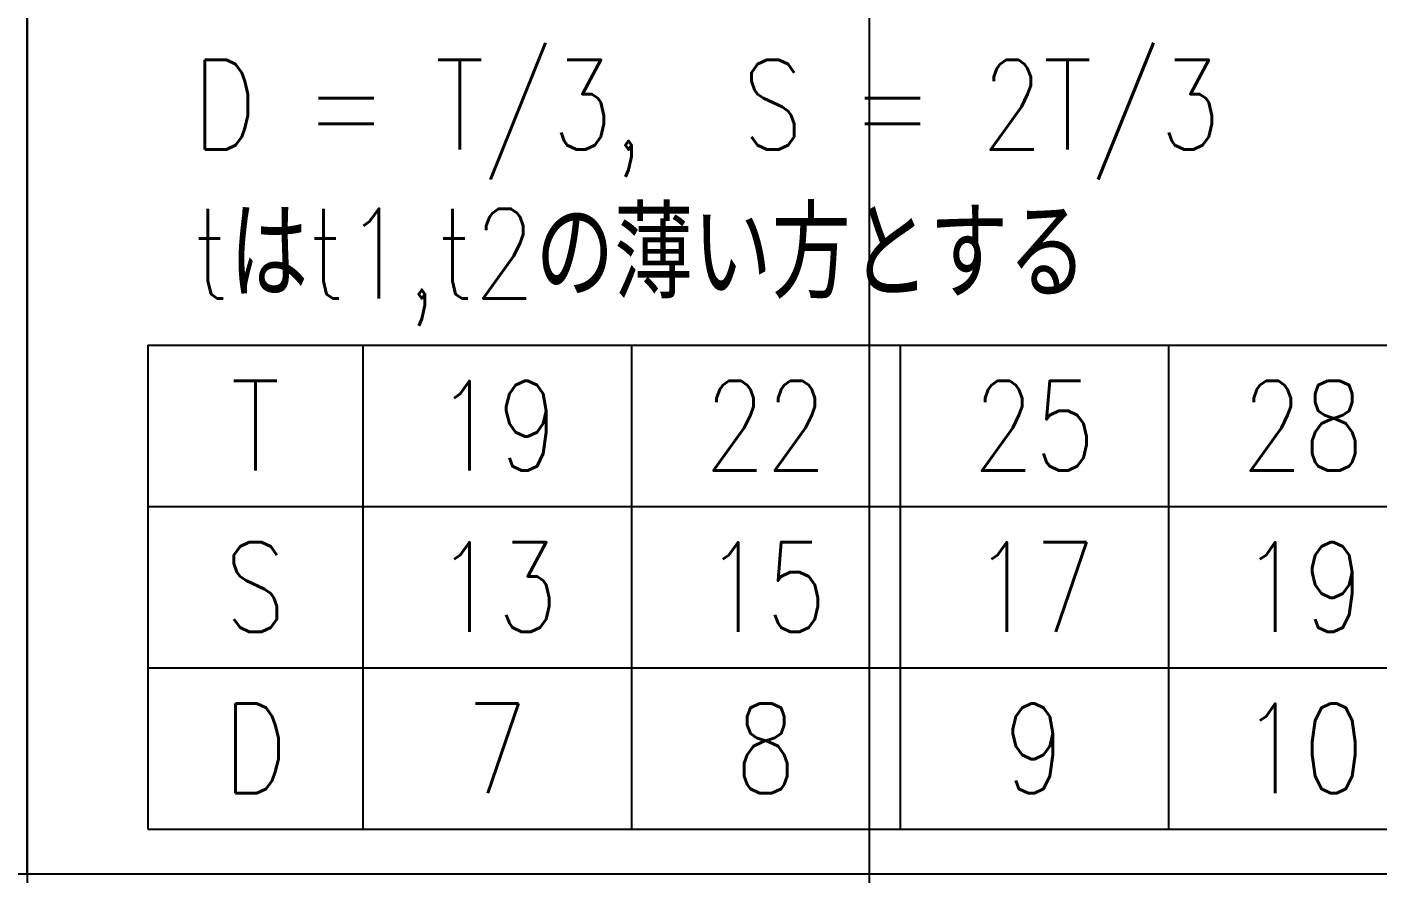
# Model space of a CAD drawing. Extents: x -668440 to 1010955, y -1678500 to 210463.
# Drawn here: x 476547 to 490101, y -29359 to -20869 of the extents above; entities that cross this region are included whole.
import ezdxf
from ezdxf.enums import TextEntityAlignment as Align

# ---------------------------------------------------------------- set-up
doc = ezdxf.new("R2010")
doc.units = 0
doc.header["$MEASUREMENT"] = 0
doc.layers.add('99_レイアウト枠', color=251, linetype='CONTINUOUS', plot=False)
doc.layers.add('s小梁', color=7, linetype='CONTINUOUS')
doc.layers.add('注記', color=3, linetype='CONTINUOUS')
doc.styles.add('S020', font='simplex.shx', dxfattribs={"width": 0.8, "height": 100, "bigfont": 'extfont2.shx'})

# ---------------------------------------------------------------- blocks, each defined once
blk = doc.blocks.new('ウェブクランプ工法設計指針')
at = {"layer": '注記'}
for p, q in [((804926.02964, 13008.29705), (804926.0245, 5840.38246)), ((804926.02964, 13008.29705), (804926.02964, 9424.33976)), ((804926.03479, 13008.29705), (804926.03479, 9424.33976)), ((805118.14957, 10264.20177), (808021.27357, 10264.20177)), ((805118.14957, 10264.20177), (805118.14957, 9495.72777)), ((805459.69357, 10264.20177), (805459.69357, 9495.72777)), ((805886.62357, 10264.20177), (805886.62357, 9495.72777)), ((806313.55357, 10264.20177), (806313.55357, 9495.72777)), ((806740.48357, 10264.20177), (806740.48357, 9495.72777)), ((805118.14957, 10008.04377), (808021.27357, 10008.04377)), ((805118.14957, 9751.88577), (808021.27357, 9751.88577)), ((805118.14957, 9495.72777), (808021.27357, 9495.72777))]:
    blk.add_line(p, q, dxfattribs=at)
for points in [[(801297.12464, 13008.29705), (801297.12464, 9424.33976), (804926.0245, 9424.33976), (804926.0245, 13008.29705)], [(804926.03479, 13008.29705), (804926.03479, 9424.33976), (808554.92435, 9424.33976), (808554.92435, 13008.29705)]]:
    blk.add_lwpolyline(points, close=True, dxfattribs=at)
at = {"layer": '注記', "style": 'S020', "width": 0.8}
for s, p in [('D = T/3,  S = 2T/3', (805189.21031, 10574.82651)), ('tはt1,t2の薄い方とする', (805189.21031, 10338.44572))]:
    blk.add_text(s, height=142.31, dxfattribs=at).set_placement(p)
for s, p in [('T', (805288.92157, 10136.12277)), ('19', (805673.15857, 10136.12277)), ('22', (806100.08857, 10136.12277)), ('25', (806527.01857, 10136.12277)), ('28', (806953.95229, 10136.12277)), ('S', (805288.92157, 9879.96477)), ('13', (805673.15857, 9879.96477)), ('15', (806100.08857, 9879.96477)), ('17', (806527.01857, 9879.96477)), ('19', (806953.95229, 9879.96477)), ('D', (805288.92157, 9623.80677)), ('7', (805673.15857, 9623.80677)), ('8', (806100.08857, 9623.80677)), ('9', (806527.01857, 9623.80677)), ('10', (806953.95229, 9623.80677))]:
    blk.add_text(s, height=142.31, dxfattribs=at).set_placement(p, align=Align.MIDDLE)

msp = doc.modelspace()

# ---------------------------------------------------------------- linework, layer by layer
at = {"layer": '99_レイアウト枠'}
msp.add_line((484999.99995, -137250), (484999.99995, -4750), dxfattribs=at)

# ---------------------------------------------------------------- block references
at = {"layer": 's小梁', "xscale": 6.312500000000052, "yscale": 6.312500000000052, "zscale": 6.312500000000052}
msp.add_blockref('ウェブクランプ工法設計指針', (-4604548.99347, -88850), dxfattribs=at)

doc.saveas('drawing.dxf')
